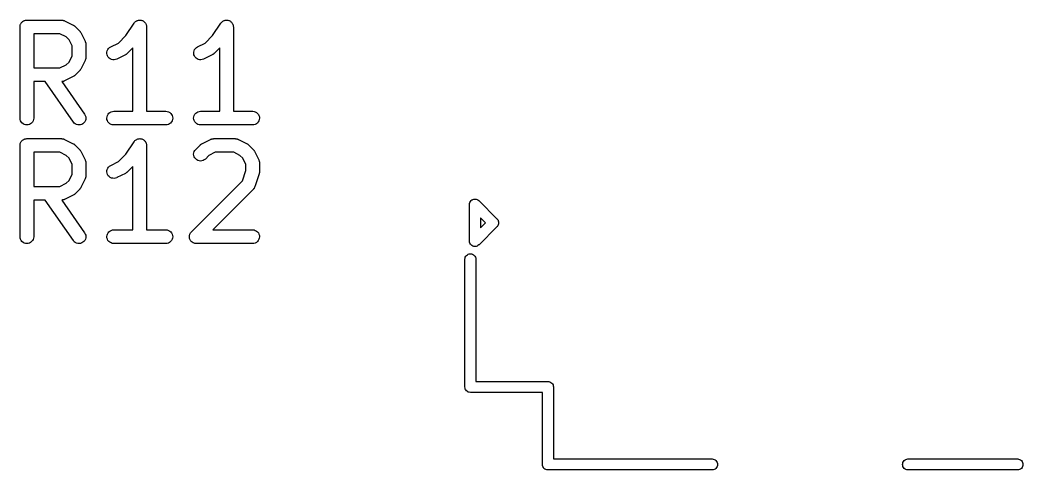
# Model space of a CAD drawing. Extents: x 99.8 to 129.4, y -164.5 to -95.4.
# Drawn here: x 118.31 to 129.31, y -120.61 to -115.68 of the extents above; entities that cross this region are included whole.
import ezdxf

# ---------------------------------------------------------------- set-up
doc = ezdxf.new("R2010")
doc.units = 0
doc.layers.add('BLACK', color=7, linetype='CONTINUOUS')

msp = doc.modelspace()

# ---------------------------------------------------------------- linework, layer by layer
at = {"layer": 'BLACK', "linetype": 'CONTINUOUS'}
for p, q in [((118.324, -115.71), (118.328, -115.705)), ((118.328, -115.705), (118.333, -115.699)), ((118.333, -115.699), (118.339, -115.694)), ((118.333, -115.699), (118.333, -115.699)), ((118.333, -115.699), (118.333, -115.699)), ((118.339, -115.694), (118.344, -115.69)), ((118.344, -115.69), (118.344, -115.69)), ((118.344, -115.69), (118.345, -115.69)), ((118.345, -115.69), (118.351, -115.686)), ((118.351, -115.686), (118.357, -115.683)), ((118.357, -115.683), (118.357, -115.683)), ((118.357, -115.683), (118.358, -115.683)), ((118.358, -115.683), (118.364, -115.681)), ((118.364, -115.681), (118.371, -115.679)), ((118.371, -115.679), (118.371, -115.679)), ((118.371, -115.679), (118.372, -115.679)), ((118.372, -115.679), (118.379, -115.678)), ((118.379, -115.678), (118.386, -115.677)), ((118.386, -115.677), (118.767, -115.677)), ((118.767, -115.677), (118.768, -115.677)), ((118.768, -115.677), (118.77, -115.678)), ((118.77, -115.678), (118.772, -115.678)), ((118.772, -115.678), (118.777, -115.678)), ((118.777, -115.678), (118.782, -115.679)), ((118.782, -115.679), (118.784, -115.68)), ((118.784, -115.68), (118.787, -115.68)), ((118.787, -115.68), (118.791, -115.682)), ((118.791, -115.682), (118.796, -115.683)), ((118.796, -115.683), (118.798, -115.685)), ((118.798, -115.685), (118.8, -115.685)), ((118.8, -115.685), (118.895, -115.733)), ((119.562, -115.71), (119.567, -115.704)), ((119.567, -115.704), (119.571, -115.699)), ((119.571, -115.699), (119.577, -115.694)), ((119.571, -115.699), (119.571, -115.699)), ((119.571, -115.699), (119.571, -115.699)), ((119.577, -115.694), (119.583, -115.69)), ((119.583, -115.69), (119.59, -115.686)), ((119.583, -115.69), (119.583, -115.69)), ((119.583, -115.69), (119.583, -115.69)), ((119.59, -115.686), (119.596, -115.683)), ((119.596, -115.683), (119.603, -115.681)), ((119.596, -115.683), (119.596, -115.683)), ((119.596, -115.683), (119.596, -115.683)), ((119.603, -115.681), (119.61, -115.679)), ((119.61, -115.679), (119.617, -115.678)), ((119.61, -115.679), (119.61, -115.679)), ((119.61, -115.679), (119.61, -115.679)), ((119.617, -115.678), (119.624, -115.677)), ((119.624, -115.677), (119.624, -115.677)), ((119.624, -115.677), (119.632, -115.678)), ((119.624, -115.677), (119.624, -115.677)), ((119.632, -115.678), (119.639, -115.679)), ((119.639, -115.679), (119.639, -115.679)), ((119.639, -115.679), (119.639, -115.679)), ((119.639, -115.679), (119.646, -115.681)), ((119.646, -115.681), (119.653, -115.683)), ((119.653, -115.683), (119.653, -115.683)), ((119.653, -115.683), (119.653, -115.683)), ((119.653, -115.683), (119.66, -115.687)), ((119.66, -115.687), (119.666, -115.69)), ((119.666, -115.69), (119.666, -115.69)), ((119.666, -115.69), (119.666, -115.69)), ((119.666, -115.69), (119.671, -115.695)), ((119.671, -115.695), (119.677, -115.7)), ((119.677, -115.7), (119.677, -115.7)), ((119.677, -115.7), (119.677, -115.7)), ((119.677, -115.7), (119.682, -115.706)), ((119.682, -115.706), (119.686, -115.711)), ((120.514, -115.71), (120.519, -115.704)), ((120.519, -115.704), (120.524, -115.699)), ((120.524, -115.699), (120.53, -115.694)), ((120.524, -115.699), (120.524, -115.699)), ((120.524, -115.699), (120.524, -115.699)), ((120.53, -115.694), (120.535, -115.69)), ((120.535, -115.69), (120.542, -115.686)), ((120.535, -115.69), (120.535, -115.69)), ((120.535, -115.69), (120.535, -115.69)), ((120.542, -115.686), (120.548, -115.683)), ((120.548, -115.683), (120.555, -115.681)), ((120.548, -115.683), (120.548, -115.683)), ((120.548, -115.683), (120.548, -115.683)), ((120.555, -115.681), (120.562, -115.679)), ((120.562, -115.679), (120.569, -115.678)), ((120.562, -115.679), (120.562, -115.679)), ((120.562, -115.679), (120.562, -115.679)), ((120.569, -115.678), (120.577, -115.677)), ((120.577, -115.677), (120.577, -115.677)), ((120.577, -115.677), (120.584, -115.678)), ((120.577, -115.677), (120.577, -115.677)), ((120.584, -115.678), (120.591, -115.679)), ((120.591, -115.679), (120.591, -115.679)), ((120.591, -115.679), (120.591, -115.679)), ((120.591, -115.679), (120.599, -115.681)), ((120.599, -115.681), (120.605, -115.683)), ((120.605, -115.683), (120.605, -115.683)), ((120.605, -115.683), (120.605, -115.683)), ((120.605, -115.683), (120.612, -115.687)), ((120.612, -115.687), (120.618, -115.69)), ((120.618, -115.69), (120.618, -115.69)), ((120.618, -115.69), (120.618, -115.69)), ((120.618, -115.69), (120.624, -115.695)), ((120.624, -115.695), (120.629, -115.7)), ((120.629, -115.7), (120.629, -115.7)), ((120.629, -115.7), (120.629, -115.7)), ((120.629, -115.7), (120.634, -115.706)), ((120.634, -115.706), (120.639, -115.711)), ((118.311, -115.751), (118.312, -115.744)), ((118.311, -115.752), (118.311, -115.751)), ((118.311, -116.752), (118.311, -115.752)), ((118.311, -115.752), (118.311, -115.752)), ((118.311, -115.752), (118.311, -115.752)), ((118.311, -115.752), (118.311, -115.752)), ((118.312, -115.737), (118.314, -115.73)), ((118.312, -115.744), (118.312, -115.737)), ((118.312, -115.737), (118.312, -115.737)), ((118.312, -115.737), (118.312, -115.737)), ((118.314, -115.73), (118.317, -115.723)), ((118.317, -115.723), (118.32, -115.717)), ((118.317, -115.723), (118.317, -115.723)), ((118.317, -115.723), (118.317, -115.723)), ((118.32, -115.717), (118.324, -115.71)), ((118.324, -115.71), (118.324, -115.71)), ((118.324, -115.71), (118.324, -115.71)), ((118.895, -115.733), (118.896, -115.733)), ((118.896, -115.733), (118.9, -115.736)), ((118.9, -115.736), (118.904, -115.738)), ((118.904, -115.738), (118.906, -115.74)), ((118.906, -115.74), (118.909, -115.741)), ((118.909, -115.741), (118.912, -115.744)), ((118.912, -115.744), (118.915, -115.747)), ((118.915, -115.747), (118.963, -115.795)), ((118.963, -115.795), (118.963, -115.795)), ((118.963, -115.795), (118.966, -115.799)), ((118.966, -115.799), (118.969, -115.802)), ((118.969, -115.802), (118.97, -115.804)), ((118.97, -115.804), (118.972, -115.807)), ((118.972, -115.807), (118.974, -115.811)), ((118.974, -115.811), (118.977, -115.814)), ((118.977, -115.814), (119.024, -115.909)), ((119.47, -115.847), (119.561, -115.711)), ((119.561, -115.711), (119.562, -115.71)), ((119.562, -115.71), (119.562, -115.71)), ((119.562, -115.71), (119.562, -115.71)), ((119.562, -115.71), (119.562, -115.71)), ((119.686, -115.711), (119.686, -115.711)), ((119.686, -115.711), (119.686, -115.711)), ((119.686, -115.711), (119.69, -115.718)), ((119.69, -115.718), (119.693, -115.724)), ((119.693, -115.724), (119.693, -115.724)), ((119.693, -115.724), (119.693, -115.724)), ((119.693, -115.724), (119.695, -115.731)), ((119.695, -115.731), (119.697, -115.738)), ((119.697, -115.738), (119.697, -115.738)), ((119.697, -115.738), (119.697, -115.738)), ((119.697, -115.738), (119.698, -115.745)), ((119.698, -115.745), (119.699, -115.752)), ((119.699, -115.752), (119.699, -116.677)), ((120.423, -115.847), (120.514, -115.711)), ((120.514, -115.711), (120.514, -115.71)), ((120.514, -115.71), (120.514, -115.71)), ((120.514, -115.71), (120.514, -115.71)), ((120.514, -115.71), (120.514, -115.71)), ((120.639, -115.711), (120.639, -115.711)), ((120.639, -115.711), (120.639, -115.711)), ((120.639, -115.711), (120.642, -115.718)), ((120.642, -115.718), (120.646, -115.724)), ((120.646, -115.724), (120.646, -115.724)), ((120.646, -115.724), (120.646, -115.724)), ((120.646, -115.724), (120.648, -115.731)), ((120.648, -115.731), (120.65, -115.738)), ((120.65, -115.738), (120.65, -115.738)), ((120.65, -115.738), (120.65, -115.738)), ((120.65, -115.738), (120.65, -115.745)), ((120.65, -115.745), (120.651, -115.752)), ((120.651, -115.752), (120.651, -116.677)), ((118.461, -115.827), (118.461, -116.201)), ((118.749, -115.827), (118.461, -115.827)), ((118.817, -115.862), (118.749, -115.827)), ((118.848, -115.892), (118.817, -115.862)), ((118.882, -115.961), (118.848, -115.892)), ((119.024, -115.909), (119.025, -115.91)), ((119.025, -115.91), (119.025, -115.912)), ((119.025, -115.912), (119.026, -115.914)), ((119.026, -115.914), (119.028, -115.919)), ((119.028, -115.919), (119.03, -115.924)), ((119.03, -115.924), (119.03, -115.926)), ((119.03, -115.926), (119.031, -115.928)), ((119.031, -115.928), (119.031, -115.933)), ((119.305, -115.971), (119.389, -115.929)), ((119.389, -115.929), (119.47, -115.847)), ((120.257, -115.971), (120.341, -115.929)), ((120.341, -115.929), (120.423, -115.847)), ((118.882, -116.068), (118.882, -115.961)), ((119.031, -115.933), (119.032, -115.938)), ((119.032, -115.938), (119.032, -115.941)), ((119.032, -115.941), (119.032, -115.943)), ((119.032, -115.943), (119.032, -116.086)), ((119.263, -116.043), (119.264, -116.028)), ((119.264, -116.028), (119.267, -116.014)), ((119.267, -116.014), (119.273, -116.001)), ((119.273, -116.001), (119.282, -115.989)), ((119.282, -115.989), (119.292, -115.979)), ((119.292, -115.979), (119.305, -115.971)), ((119.549, -115.981), (119.486, -116.044)), ((119.549, -116.677), (119.549, -115.981)), ((120.216, -116.028), (120.219, -116.014)), ((120.216, -116.043), (120.216, -116.028)), ((120.219, -116.014), (120.225, -116.001)), ((120.225, -116.001), (120.234, -115.989)), ((120.234, -115.989), (120.245, -115.979)), ((120.245, -115.979), (120.257, -115.971)), ((120.501, -115.981), (120.439, -116.044)), ((120.501, -116.677), (120.501, -115.981)), ((118.817, -116.167), (118.848, -116.137)), ((118.848, -116.137), (118.882, -116.068)), ((119.024, -116.119), (118.977, -116.214)), ((119.025, -116.117), (119.024, -116.119)), ((119.026, -116.115), (119.025, -116.117)), ((119.028, -116.11), (119.026, -116.115)), ((119.029, -116.106), (119.028, -116.11)), ((119.03, -116.103), (119.029, -116.106)), ((119.031, -116.101), (119.03, -116.103)), ((119.032, -116.091), (119.031, -116.096)), ((119.031, -116.096), (119.031, -116.101)), ((119.032, -116.086), (119.032, -116.087)), ((119.032, -116.087), (119.032, -116.089)), ((119.032, -116.089), (119.032, -116.091)), ((119.266, -116.057), (119.263, -116.043)), ((119.271, -116.071), (119.266, -116.057)), ((119.278, -116.084), (119.271, -116.071)), ((119.288, -116.094), (119.278, -116.084)), ((119.3, -116.103), (119.288, -116.094)), ((119.314, -116.109), (119.3, -116.103)), ((119.328, -116.112), (119.314, -116.109)), ((119.342, -116.113), (119.328, -116.112)), ((119.357, -116.111), (119.342, -116.113)), ((119.371, -116.106), (119.357, -116.111)), ((119.372, -116.105), (119.371, -116.106)), ((119.467, -116.058), (119.372, -116.105)), ((119.47, -116.055), (119.467, -116.058)), ((119.474, -116.053), (119.47, -116.055)), ((119.477, -116.051), (119.474, -116.053)), ((119.479, -116.05), (119.477, -116.051)), ((119.482, -116.047), (119.479, -116.05)), ((119.486, -116.044), (119.482, -116.047)), ((119.486, -116.044), (119.486, -116.044)), ((120.218, -116.057), (120.216, -116.043)), ((120.223, -116.071), (120.218, -116.057)), ((120.231, -116.084), (120.223, -116.071)), ((120.241, -116.094), (120.231, -116.084)), ((120.253, -116.103), (120.241, -116.094)), ((120.266, -116.109), (120.253, -116.103)), ((120.28, -116.112), (120.266, -116.109)), ((120.295, -116.113), (120.28, -116.112)), ((120.309, -116.111), (120.295, -116.113)), ((120.323, -116.106), (120.309, -116.111)), ((120.324, -116.105), (120.323, -116.106)), ((120.419, -116.058), (120.324, -116.105)), ((120.423, -116.055), (120.419, -116.058)), ((120.427, -116.053), (120.423, -116.055)), ((120.429, -116.051), (120.427, -116.053)), ((120.432, -116.05), (120.429, -116.051)), ((120.435, -116.047), (120.432, -116.05)), ((120.438, -116.044), (120.435, -116.047)), ((120.439, -116.044), (120.438, -116.044)), ((118.461, -116.201), (118.749, -116.201)), ((118.749, -116.201), (118.817, -116.167)), ((118.963, -116.234), (118.915, -116.282)), ((118.965, -116.231), (118.963, -116.234)), ((118.968, -116.228), (118.965, -116.231)), ((118.97, -116.225), (118.968, -116.228)), ((118.972, -116.223), (118.97, -116.225)), ((118.974, -116.219), (118.972, -116.223)), ((118.976, -116.215), (118.974, -116.219)), ((118.977, -116.214), (118.976, -116.215)), ((118.585, -116.351), (118.461, -116.351)), ((118.461, -116.351), (118.461, -116.752)), ((118.896, -116.795), (118.585, -116.351)), ((118.769, -116.351), (118.768, -116.351)), ((118.768, -116.351), (119.019, -116.709)), ((118.771, -116.351), (118.769, -116.351)), ((118.776, -116.35), (118.771, -116.351)), ((118.781, -116.35), (118.776, -116.35)), ((118.783, -116.349), (118.781, -116.35)), ((118.786, -116.349), (118.783, -116.349)), ((118.79, -116.347), (118.786, -116.349)), ((118.795, -116.346), (118.79, -116.347)), ((118.797, -116.344), (118.795, -116.346)), ((118.799, -116.344), (118.797, -116.344)), ((118.8, -116.343), (118.799, -116.344)), ((118.895, -116.296), (118.8, -116.343)), ((118.899, -116.293), (118.895, -116.296)), ((118.903, -116.291), (118.899, -116.293)), ((118.905, -116.29), (118.903, -116.291)), ((118.908, -116.288), (118.905, -116.29)), ((118.911, -116.285), (118.908, -116.288)), ((118.914, -116.282), (118.911, -116.285)), ((118.915, -116.282), (118.914, -116.282)), ((119.276, -116.71), (119.285, -116.699)), ((119.285, -116.699), (119.297, -116.69)), ((119.297, -116.69), (119.31, -116.683)), ((119.31, -116.683), (119.324, -116.679)), ((119.324, -116.679), (119.338, -116.677)), ((119.338, -116.677), (119.549, -116.677)), ((119.699, -116.677), (119.91, -116.677)), ((119.91, -116.677), (119.911, -116.677)), ((119.911, -116.677), (119.925, -116.679)), ((119.925, -116.679), (119.939, -116.683)), ((119.939, -116.683), (119.952, -116.69)), ((119.952, -116.69), (119.963, -116.7)), ((120.228, -116.71), (120.238, -116.699)), ((120.238, -116.699), (120.249, -116.69)), ((120.249, -116.69), (120.262, -116.683)), ((120.262, -116.683), (120.276, -116.679)), ((120.276, -116.679), (120.29, -116.677)), ((120.29, -116.677), (120.501, -116.677)), ((120.651, -116.677), (120.862, -116.677)), ((120.862, -116.677), (120.863, -116.677)), ((120.863, -116.677), (120.877, -116.679)), ((120.877, -116.679), (120.891, -116.683)), ((120.891, -116.683), (120.904, -116.69)), ((120.904, -116.69), (120.915, -116.7)), ((118.312, -116.767), (118.311, -116.752)), ((118.316, -116.781), (118.312, -116.767)), ((118.323, -116.794), (118.316, -116.781)), ((118.332, -116.805), (118.323, -116.794)), ((118.344, -116.815), (118.332, -116.805)), ((118.438, -116.806), (118.427, -116.815)), ((118.448, -116.795), (118.438, -116.806)), ((118.455, -116.782), (118.448, -116.795)), ((118.459, -116.768), (118.455, -116.782)), ((118.461, -116.753), (118.459, -116.768)), ((118.461, -116.752), (118.461, -116.753)), ((118.905, -116.807), (118.896, -116.795)), ((118.917, -116.816), (118.905, -116.807)), ((119.011, -116.805), (119, -116.814)), ((119.02, -116.793), (119.011, -116.805)), ((119.019, -116.709), (119.019, -116.71)), ((119.019, -116.71), (119.026, -116.723)), ((119.027, -116.78), (119.02, -116.793)), ((119.026, -116.723), (119.031, -116.737)), ((119.031, -116.766), (119.027, -116.78)), ((119.031, -116.737), (119.032, -116.752)), ((119.032, -116.752), (119.031, -116.766)), ((119.263, -116.752), (119.265, -116.737)), ((119.264, -116.766), (119.263, -116.752)), ((119.269, -116.78), (119.264, -116.766)), ((119.265, -116.737), (119.269, -116.723)), ((119.269, -116.723), (119.276, -116.71)), ((119.275, -116.793), (119.269, -116.78)), ((119.285, -116.805), (119.275, -116.793)), ((119.296, -116.814), (119.285, -116.805)), ((119.962, -116.806), (119.951, -116.815)), ((119.972, -116.794), (119.962, -116.806)), ((119.963, -116.7), (119.972, -116.711)), ((119.972, -116.711), (119.979, -116.724)), ((119.979, -116.781), (119.972, -116.794)), ((119.979, -116.724), (119.983, -116.738)), ((119.983, -116.767), (119.979, -116.781)), ((119.983, -116.738), (119.985, -116.753)), ((119.985, -116.753), (119.983, -116.767)), ((120.215, -116.752), (120.217, -116.737)), ((120.217, -116.766), (120.215, -116.752)), ((120.217, -116.737), (120.221, -116.723)), ((120.221, -116.78), (120.217, -116.766)), ((120.221, -116.723), (120.228, -116.71)), ((120.228, -116.793), (120.221, -116.78)), ((120.237, -116.805), (120.228, -116.793)), ((120.248, -116.814), (120.237, -116.805)), ((120.915, -116.806), (120.903, -116.815)), ((120.915, -116.7), (120.925, -116.711)), ((120.924, -116.794), (120.915, -116.806)), ((120.931, -116.781), (120.924, -116.794)), ((120.925, -116.711), (120.931, -116.724)), ((120.931, -116.724), (120.936, -116.738)), ((120.935, -116.767), (120.931, -116.781)), ((120.937, -116.753), (120.935, -116.767)), ((120.936, -116.738), (120.937, -116.753)), ((118.357, -116.822), (118.344, -116.815)), ((118.371, -116.826), (118.357, -116.822)), ((118.385, -116.827), (118.371, -116.826)), ((118.4, -116.826), (118.385, -116.827)), ((118.414, -116.822), (118.4, -116.826)), ((118.427, -116.815), (118.414, -116.822)), ((118.93, -116.822), (118.917, -116.816)), ((118.944, -116.826), (118.93, -116.822)), ((118.958, -116.827), (118.944, -116.826)), ((118.973, -116.826), (118.958, -116.827)), ((118.987, -116.821), (118.973, -116.826)), ((119, -116.814), (118.987, -116.821)), ((119.309, -116.821), (119.296, -116.814)), ((119.323, -116.826), (119.309, -116.821)), ((119.337, -116.827), (119.323, -116.826)), ((119.338, -116.827), (119.337, -116.827)), ((119.91, -116.827), (119.338, -116.827)), ((119.924, -116.826), (119.91, -116.827)), ((119.938, -116.822), (119.924, -116.826)), ((119.951, -116.815), (119.938, -116.822)), ((120.261, -116.821), (120.248, -116.814)), ((120.275, -116.826), (120.261, -116.821)), ((120.289, -116.827), (120.275, -116.826)), ((120.29, -116.827), (120.289, -116.827)), ((120.862, -116.827), (120.29, -116.827)), ((120.876, -116.826), (120.862, -116.827)), ((120.89, -116.822), (120.876, -116.826)), ((120.903, -116.815), (120.89, -116.822)), ((118.314, -117.03), (118.317, -117.023)), ((118.317, -117.023), (118.32, -117.017)), ((118.317, -117.023), (118.317, -117.023)), ((118.317, -117.023), (118.317, -117.023)), ((118.32, -117.017), (118.324, -117.01)), ((118.324, -117.01), (118.328, -117.005)), ((118.324, -117.01), (118.324, -117.01)), ((118.324, -117.01), (118.324, -117.01)), ((118.328, -117.005), (118.333, -116.999)), ((118.333, -116.999), (118.339, -116.994)), ((118.333, -116.999), (118.333, -116.999)), ((118.333, -116.999), (118.333, -116.999)), ((118.339, -116.994), (118.344, -116.99)), ((118.344, -116.99), (118.344, -116.99)), ((118.344, -116.99), (118.345, -116.99)), ((118.345, -116.99), (118.351, -116.986)), ((118.351, -116.986), (118.357, -116.983)), ((118.357, -116.983), (118.357, -116.983)), ((118.357, -116.983), (118.358, -116.983)), ((118.358, -116.983), (118.364, -116.981)), ((118.364, -116.981), (118.371, -116.979)), ((118.371, -116.979), (118.371, -116.979)), ((118.371, -116.979), (118.372, -116.979)), ((118.372, -116.979), (118.379, -116.978)), ((118.379, -116.978), (118.386, -116.977)), ((118.386, -116.977), (118.767, -116.977)), ((118.767, -116.977), (118.768, -116.977)), ((118.768, -116.977), (118.77, -116.978)), ((118.77, -116.978), (118.772, -116.978)), ((118.772, -116.978), (118.777, -116.978)), ((118.777, -116.978), (118.782, -116.979)), ((118.782, -116.979), (118.784, -116.98)), ((118.784, -116.98), (118.787, -116.98)), ((118.787, -116.98), (118.791, -116.982)), ((118.791, -116.982), (118.796, -116.983)), ((118.796, -116.983), (118.798, -116.985)), ((118.798, -116.985), (118.8, -116.985)), ((118.8, -116.985), (118.895, -117.033)), ((119.47, -117.147), (119.561, -117.011)), ((119.561, -117.011), (119.562, -117.01)), ((119.562, -117.01), (119.567, -117.004)), ((119.562, -117.01), (119.562, -117.01)), ((119.562, -117.01), (119.562, -117.01)), ((119.562, -117.01), (119.562, -117.01)), ((119.567, -117.004), (119.571, -116.999)), ((119.571, -116.999), (119.577, -116.994)), ((119.571, -116.999), (119.571, -116.999)), ((119.571, -116.999), (119.571, -116.999)), ((119.577, -116.994), (119.583, -116.99)), ((119.583, -116.99), (119.59, -116.986)), ((119.583, -116.99), (119.583, -116.99)), ((119.583, -116.99), (119.583, -116.99)), ((119.59, -116.986), (119.596, -116.983)), ((119.596, -116.983), (119.603, -116.981)), ((119.596, -116.983), (119.596, -116.983)), ((119.596, -116.983), (119.596, -116.983)), ((119.603, -116.981), (119.61, -116.979)), ((119.61, -116.979), (119.617, -116.978)), ((119.61, -116.979), (119.61, -116.979)), ((119.61, -116.979), (119.61, -116.979)), ((119.617, -116.978), (119.624, -116.977)), ((119.624, -116.977), (119.624, -116.977)), ((119.624, -116.977), (119.632, -116.978)), ((119.624, -116.977), (119.624, -116.977)), ((119.632, -116.978), (119.639, -116.979)), ((119.639, -116.979), (119.639, -116.979)), ((119.639, -116.979), (119.639, -116.979)), ((119.639, -116.979), (119.646, -116.981)), ((119.646, -116.981), (119.653, -116.983)), ((119.653, -116.983), (119.653, -116.983)), ((119.653, -116.983), (119.653, -116.983)), ((119.653, -116.983), (119.66, -116.987)), ((119.66, -116.987), (119.666, -116.99)), ((119.666, -116.99), (119.666, -116.99)), ((119.666, -116.99), (119.666, -116.99)), ((119.666, -116.99), (119.671, -116.995)), ((119.671, -116.995), (119.677, -117)), ((119.677, -117), (119.677, -117)), ((119.677, -117), (119.677, -117)), ((119.677, -117), (119.682, -117.006)), ((119.682, -117.006), (119.686, -117.011)), ((119.686, -117.011), (119.686, -117.011)), ((119.686, -117.011), (119.686, -117.011)), ((119.686, -117.011), (119.69, -117.018)), ((119.69, -117.018), (119.693, -117.024)), ((119.693, -117.024), (119.693, -117.024)), ((119.693, -117.024), (119.693, -117.024)), ((119.693, -117.024), (119.695, -117.031)), ((120.305, -117.033), (120.4, -116.985)), ((120.4, -116.985), (120.401, -116.985)), ((120.401, -116.985), (120.403, -116.984)), ((120.403, -116.984), (120.405, -116.983)), ((120.405, -116.983), (120.41, -116.982)), ((120.41, -116.982), (120.414, -116.98)), ((120.414, -116.98), (120.417, -116.979)), ((120.417, -116.979), (120.419, -116.979)), ((120.419, -116.979), (120.424, -116.978)), ((120.424, -116.978), (120.429, -116.978)), ((120.429, -116.978), (120.431, -116.978)), ((120.431, -116.978), (120.433, -116.977)), ((120.433, -116.977), (120.671, -116.977)), ((120.671, -116.977), (120.672, -116.977)), ((120.672, -116.977), (120.675, -116.978)), ((120.675, -116.978), (120.677, -116.978)), ((120.677, -116.978), (120.682, -116.978)), ((120.682, -116.978), (120.687, -116.979)), ((120.687, -116.979), (120.689, -116.98)), ((120.689, -116.98), (120.691, -116.98)), ((120.691, -116.98), (120.696, -116.982)), ((120.696, -116.982), (120.701, -116.983)), ((120.701, -116.983), (120.703, -116.985)), ((120.703, -116.985), (120.705, -116.985)), ((120.705, -116.985), (120.8, -117.033)), ((118.311, -117.051), (118.312, -117.044)), ((118.311, -117.052), (118.311, -117.051)), ((118.311, -118.052), (118.311, -117.052)), ((118.311, -117.052), (118.311, -117.052)), ((118.311, -117.052), (118.311, -117.052)), ((118.311, -117.052), (118.311, -117.052)), ((118.312, -117.037), (118.314, -117.03)), ((118.312, -117.044), (118.312, -117.037)), ((118.312, -117.037), (118.312, -117.037)), ((118.312, -117.037), (118.312, -117.037)), ((118.461, -117.127), (118.461, -117.501)), ((118.749, -117.127), (118.461, -117.127)), ((118.817, -117.162), (118.749, -117.127)), ((118.895, -117.033), (118.896, -117.033)), ((118.896, -117.033), (118.9, -117.036)), ((118.9, -117.036), (118.904, -117.038)), ((118.904, -117.038), (118.906, -117.04)), ((118.906, -117.04), (118.909, -117.041)), ((118.909, -117.041), (118.912, -117.044)), ((118.912, -117.044), (118.915, -117.047)), ((118.915, -117.047), (118.963, -117.095)), ((118.963, -117.095), (118.963, -117.095)), ((118.963, -117.095), (118.966, -117.099)), ((118.966, -117.099), (118.969, -117.102)), ((118.969, -117.102), (118.97, -117.104)), ((118.97, -117.104), (118.972, -117.107)), ((118.972, -117.107), (118.974, -117.111)), ((118.974, -117.111), (118.977, -117.114)), ((118.977, -117.114), (119.024, -117.209)), ((119.695, -117.031), (119.697, -117.038)), ((119.697, -117.038), (119.697, -117.038)), ((119.697, -117.038), (119.697, -117.038)), ((119.697, -117.038), (119.698, -117.045)), ((119.698, -117.045), (119.699, -117.052)), ((119.699, -117.052), (119.699, -117.977)), ((120.215, -117.147), (120.217, -117.133)), ((120.217, -117.133), (120.221, -117.119)), ((120.221, -117.119), (120.228, -117.106)), ((120.228, -117.106), (120.237, -117.095)), ((120.237, -117.095), (120.285, -117.047)), ((120.285, -117.047), (120.286, -117.046)), ((120.286, -117.046), (120.289, -117.044)), ((120.289, -117.044), (120.292, -117.041)), ((120.292, -117.041), (120.295, -117.039)), ((120.295, -117.039), (120.297, -117.037)), ((120.297, -117.037), (120.301, -117.035)), ((120.301, -117.035), (120.305, -117.033)), ((120.451, -117.127), (120.383, -117.162)), ((120.654, -117.127), (120.451, -117.127)), ((120.722, -117.162), (120.654, -117.127)), ((120.8, -117.033), (120.801, -117.033)), ((120.801, -117.033), (120.805, -117.036)), ((120.805, -117.036), (120.808, -117.038)), ((120.808, -117.038), (120.811, -117.04)), ((120.811, -117.04), (120.813, -117.041)), ((120.813, -117.041), (120.816, -117.044)), ((120.816, -117.044), (120.82, -117.047)), ((120.82, -117.047), (120.867, -117.095)), ((120.867, -117.095), (120.868, -117.095)), ((120.868, -117.095), (120.871, -117.099)), ((120.871, -117.099), (120.874, -117.102)), ((120.874, -117.102), (120.875, -117.104)), ((120.875, -117.104), (120.877, -117.107)), ((120.877, -117.107), (120.879, -117.111)), ((120.879, -117.111), (120.881, -117.114)), ((120.881, -117.114), (120.929, -117.209)), ((118.848, -117.192), (118.817, -117.162)), ((118.882, -117.261), (118.848, -117.192)), ((119.024, -117.209), (119.025, -117.21)), ((119.025, -117.21), (119.025, -117.212)), ((119.025, -117.212), (119.026, -117.214)), ((119.026, -117.214), (119.028, -117.219)), ((119.028, -117.219), (119.03, -117.224)), ((119.03, -117.224), (119.03, -117.226)), ((119.03, -117.226), (119.031, -117.228)), ((119.031, -117.228), (119.031, -117.233)), ((119.031, -117.233), (119.032, -117.238)), ((119.032, -117.238), (119.032, -117.241)), ((119.032, -117.241), (119.032, -117.243)), ((119.032, -117.243), (119.032, -117.386)), ((119.305, -117.271), (119.389, -117.229)), ((119.389, -117.229), (119.47, -117.147)), ((120.217, -117.162), (120.215, -117.147)), ((120.221, -117.176), (120.217, -117.162)), ((120.228, -117.189), (120.221, -117.176)), ((120.237, -117.2), (120.228, -117.189)), ((120.248, -117.21), (120.237, -117.2)), ((120.261, -117.217), (120.248, -117.21)), ((120.275, -117.221), (120.261, -117.217)), ((120.29, -117.223), (120.275, -117.221)), ((120.304, -117.221), (120.29, -117.223)), ((120.318, -117.217), (120.304, -117.221)), ((120.331, -117.211), (120.318, -117.217)), ((120.343, -117.201), (120.331, -117.211)), ((120.344, -117.201), (120.343, -117.201)), ((120.383, -117.162), (120.344, -117.201)), ((120.753, -117.192), (120.722, -117.162)), ((120.787, -117.261), (120.753, -117.192)), ((120.929, -117.209), (120.929, -117.21)), ((120.929, -117.21), (120.93, -117.212)), ((120.93, -117.212), (120.931, -117.214)), ((120.931, -117.214), (120.933, -117.219)), ((120.933, -117.219), (120.934, -117.224)), ((120.934, -117.224), (120.935, -117.226)), ((120.935, -117.226), (120.935, -117.228)), ((120.935, -117.228), (120.936, -117.233)), ((120.936, -117.233), (120.937, -117.238)), ((120.937, -117.238), (120.937, -117.241)), ((120.937, -117.241), (120.937, -117.243)), ((120.937, -117.243), (120.937, -117.338)), ((118.882, -117.368), (118.882, -117.261)), ((119.263, -117.343), (119.264, -117.328)), ((119.266, -117.357), (119.263, -117.343)), ((119.264, -117.328), (119.267, -117.314)), ((119.271, -117.371), (119.266, -117.357)), ((119.267, -117.314), (119.273, -117.301)), ((119.273, -117.301), (119.282, -117.289)), ((119.282, -117.289), (119.292, -117.279)), ((119.292, -117.279), (119.305, -117.271)), ((119.467, -117.358), (119.372, -117.405)), ((119.47, -117.355), (119.467, -117.358)), ((119.474, -117.353), (119.47, -117.355)), ((119.477, -117.351), (119.474, -117.353)), ((119.479, -117.35), (119.477, -117.351)), ((119.482, -117.347), (119.479, -117.35)), ((119.486, -117.344), (119.482, -117.347)), ((119.549, -117.281), (119.486, -117.344)), ((119.486, -117.344), (119.486, -117.344)), ((119.549, -117.977), (119.549, -117.281)), ((120.749, -117.44), (120.787, -117.326)), ((120.787, -117.326), (120.787, -117.261)), ((120.934, -117.358), (120.933, -117.362)), ((120.935, -117.354), (120.934, -117.358)), ((120.936, -117.351), (120.935, -117.354)), ((120.937, -117.339), (120.936, -117.343)), ((120.936, -117.343), (120.936, -117.348)), ((120.936, -117.348), (120.936, -117.351)), ((120.937, -117.338), (120.937, -117.339)), ((118.749, -117.501), (118.817, -117.467)), ((118.817, -117.467), (118.848, -117.437)), ((118.848, -117.437), (118.882, -117.368)), ((119.024, -117.419), (118.977, -117.514)), ((119.025, -117.417), (119.024, -117.419)), ((119.026, -117.415), (119.025, -117.417)), ((119.028, -117.41), (119.026, -117.415)), ((119.029, -117.406), (119.028, -117.41)), ((119.03, -117.403), (119.029, -117.406)), ((119.031, -117.401), (119.03, -117.403)), ((119.032, -117.391), (119.031, -117.396)), ((119.031, -117.396), (119.031, -117.401)), ((119.032, -117.386), (119.032, -117.387)), ((119.032, -117.387), (119.032, -117.389)), ((119.032, -117.389), (119.032, -117.391)), ((119.278, -117.384), (119.271, -117.371)), ((119.288, -117.394), (119.278, -117.384)), ((119.3, -117.403), (119.288, -117.394)), ((119.314, -117.409), (119.3, -117.403)), ((119.328, -117.412), (119.314, -117.409)), ((119.342, -117.413), (119.328, -117.412)), ((119.357, -117.411), (119.342, -117.413)), ((119.371, -117.406), (119.357, -117.411)), ((119.372, -117.405), (119.371, -117.406)), ((120.19, -117.999), (120.749, -117.44)), ((120.933, -117.362), (120.885, -117.505)), ((118.461, -117.501), (118.749, -117.501)), ((118.963, -117.534), (118.915, -117.582)), ((118.965, -117.531), (118.963, -117.534)), ((118.968, -117.528), (118.965, -117.531)), ((118.97, -117.525), (118.968, -117.528)), ((118.972, -117.523), (118.97, -117.525)), ((118.974, -117.519), (118.972, -117.523)), ((118.976, -117.515), (118.974, -117.519)), ((118.977, -117.514), (118.976, -117.515)), ((120.867, -117.534), (120.424, -117.977)), ((120.869, -117.532), (120.867, -117.534)), ((120.87, -117.531), (120.869, -117.532)), ((120.873, -117.527), (120.87, -117.531)), ((120.877, -117.523), (120.873, -117.527)), ((120.878, -117.521), (120.877, -117.523)), ((120.879, -117.519), (120.878, -117.521)), ((120.881, -117.514), (120.879, -117.519)), ((120.884, -117.51), (120.881, -117.514)), ((120.885, -117.506), (120.884, -117.508)), ((120.884, -117.508), (120.884, -117.51)), ((120.885, -117.505), (120.885, -117.506)), ((118.585, -117.651), (118.461, -117.651)), ((118.461, -117.651), (118.461, -118.052)), ((118.896, -118.095), (118.585, -117.651)), ((118.769, -117.651), (118.768, -117.651)), ((118.768, -117.651), (119.019, -118.009)), ((118.771, -117.651), (118.769, -117.651)), ((118.776, -117.65), (118.771, -117.651)), ((118.781, -117.65), (118.776, -117.65)), ((118.783, -117.649), (118.781, -117.65)), ((118.786, -117.649), (118.783, -117.649)), ((118.79, -117.647), (118.786, -117.649)), ((118.795, -117.646), (118.79, -117.647)), ((118.797, -117.644), (118.795, -117.646)), ((118.799, -117.644), (118.797, -117.644)), ((118.8, -117.643), (118.799, -117.644)), ((118.895, -117.596), (118.8, -117.643)), ((118.899, -117.593), (118.895, -117.596)), ((118.903, -117.591), (118.899, -117.593)), ((118.905, -117.59), (118.903, -117.591)), ((118.908, -117.588), (118.905, -117.59)), ((118.911, -117.585), (118.908, -117.588)), ((118.914, -117.582), (118.911, -117.585)), ((118.915, -117.582), (118.914, -117.582)), ((123.241, -117.688), (123.244, -117.677)), ((123.241, -117.692), (123.241, -117.688)), ((123.244, -117.677), (123.245, -117.676)), ((123.245, -117.676), (123.25, -117.667)), ((123.25, -117.667), (123.257, -117.657)), ((123.257, -117.657), (123.267, -117.65)), ((123.267, -117.65), (123.272, -117.647)), ((123.272, -117.647), (123.277, -117.644)), ((123.277, -117.644), (123.288, -117.641)), ((123.288, -117.641), (123.3, -117.64)), ((123.3, -117.64), (123.312, -117.641)), ((123.312, -117.641), (123.323, -117.644)), ((123.323, -117.644), (123.333, -117.65)), ((123.333, -117.65), (123.343, -117.657)), ((123.343, -117.657), (123.345, -117.66)), ((123.345, -117.66), (123.54, -117.855)), ((123.24, -117.7), (123.241, -117.692)), ((123.24, -117.703), (123.24, -117.7)), ((123.24, -118.097), (123.24, -117.703)), ((123.415, -117.9), (123.36, -117.845)), ((123.36, -117.845), (123.36, -117.955)), ((123.36, -117.955), (123.415, -117.9)), ((123.54, -117.855), (123.543, -117.857)), ((123.543, -117.857), (123.545, -117.86)), ((123.545, -117.86), (123.545, -117.86)), ((123.545, -117.86), (123.55, -117.867)), ((123.55, -117.867), (123.553, -117.872)), ((123.553, -117.872), (123.556, -117.877)), ((123.556, -117.877), (123.559, -117.888)), ((123.559, -117.888), (123.56, -117.9)), ((123.56, -117.9), (123.559, -117.912)), ((119.019, -118.009), (119.019, -118.01)), ((119.019, -118.01), (119.026, -118.023)), ((119.269, -118.023), (119.276, -118.01)), ((119.276, -118.01), (119.285, -117.999)), ((119.285, -117.999), (119.297, -117.99)), ((119.297, -117.99), (119.31, -117.983)), ((119.31, -117.983), (119.324, -117.979)), ((119.324, -117.979), (119.338, -117.977)), ((119.338, -117.977), (119.549, -117.977)), ((119.699, -117.977), (119.91, -117.977)), ((119.91, -117.977), (119.911, -117.977)), ((119.911, -117.977), (119.925, -117.979)), ((119.925, -117.979), (119.939, -117.983)), ((119.939, -117.983), (119.952, -117.99)), ((119.952, -117.99), (119.963, -118)), ((119.963, -118), (119.972, -118.011)), ((119.972, -118.011), (119.979, -118.024)), ((120.174, -118.023), (120.177, -118.017)), ((120.177, -118.017), (120.181, -118.011)), ((120.181, -118.01), (120.185, -118.005)), ((120.181, -118.011), (120.181, -118.01)), ((120.181, -118.011), (120.181, -118.011)), ((120.185, -118.005), (120.19, -117.999)), ((120.424, -117.977), (120.862, -117.977)), ((120.862, -117.977), (120.863, -117.977)), ((120.863, -117.977), (120.877, -117.979)), ((120.877, -117.979), (120.891, -117.983)), ((120.891, -117.983), (120.904, -117.99)), ((120.904, -117.99), (120.915, -118)), ((120.915, -118), (120.925, -118.011)), ((120.925, -118.011), (120.931, -118.024)), ((123.54, -117.945), (123.345, -118.14)), ((123.543, -117.943), (123.54, -117.945)), ((123.545, -117.94), (123.543, -117.943)), ((123.55, -117.933), (123.545, -117.94)), ((123.545, -117.94), (123.545, -117.94)), ((123.556, -117.923), (123.55, -117.933)), ((123.559, -117.912), (123.556, -117.923)), ((118.312, -118.067), (118.311, -118.052)), ((118.316, -118.081), (118.312, -118.067)), ((118.323, -118.094), (118.316, -118.081)), ((118.332, -118.105), (118.323, -118.094)), ((118.344, -118.115), (118.332, -118.105)), ((118.357, -118.122), (118.344, -118.115)), ((118.371, -118.126), (118.357, -118.122)), ((118.385, -118.127), (118.371, -118.126)), ((118.4, -118.126), (118.385, -118.127)), ((118.414, -118.122), (118.4, -118.126)), ((118.427, -118.115), (118.414, -118.122)), ((118.438, -118.106), (118.427, -118.115)), ((118.448, -118.095), (118.438, -118.106)), ((118.455, -118.082), (118.448, -118.095)), ((118.459, -118.068), (118.455, -118.082)), ((118.461, -118.053), (118.459, -118.068)), ((118.461, -118.052), (118.461, -118.053)), ((118.905, -118.107), (118.896, -118.095)), ((118.917, -118.116), (118.905, -118.107)), ((118.93, -118.122), (118.917, -118.116)), ((118.944, -118.126), (118.93, -118.122)), ((118.958, -118.127), (118.944, -118.126)), ((118.973, -118.126), (118.958, -118.127)), ((118.987, -118.121), (118.973, -118.126)), ((119, -118.114), (118.987, -118.121)), ((119.011, -118.105), (119, -118.114)), ((119.02, -118.093), (119.011, -118.105)), ((119.027, -118.08), (119.02, -118.093)), ((119.026, -118.023), (119.031, -118.037)), ((119.031, -118.066), (119.027, -118.08)), ((119.031, -118.037), (119.032, -118.052)), ((119.032, -118.052), (119.031, -118.066)), ((119.263, -118.052), (119.265, -118.037)), ((119.264, -118.066), (119.263, -118.052)), ((119.269, -118.08), (119.264, -118.066)), ((119.265, -118.037), (119.269, -118.023)), ((119.275, -118.093), (119.269, -118.08)), ((119.285, -118.105), (119.275, -118.093)), ((119.296, -118.114), (119.285, -118.105)), ((119.309, -118.121), (119.296, -118.114)), ((119.323, -118.126), (119.309, -118.121)), ((119.337, -118.127), (119.323, -118.126)), ((119.338, -118.127), (119.337, -118.127)), ((119.91, -118.127), (119.338, -118.127)), ((119.924, -118.126), (119.91, -118.127)), ((119.938, -118.122), (119.924, -118.126)), ((119.951, -118.115), (119.938, -118.122)), ((119.962, -118.106), (119.951, -118.115)), ((119.972, -118.094), (119.962, -118.106)), ((119.979, -118.081), (119.972, -118.094)), ((119.979, -118.024), (119.983, -118.038)), ((119.983, -118.067), (119.979, -118.081)), ((119.983, -118.038), (119.985, -118.053)), ((119.985, -118.053), (119.983, -118.067)), ((120.168, -118.052), (120.169, -118.045)), ((120.169, -118.059), (120.168, -118.052)), ((120.168, -118.052), (120.168, -118.052)), ((120.168, -118.052), (120.168, -118.052)), ((120.169, -118.037), (120.172, -118.03)), ((120.169, -118.038), (120.169, -118.037)), ((120.169, -118.037), (120.169, -118.037)), ((120.169, -118.045), (120.169, -118.038)), ((120.169, -118.066), (120.169, -118.059)), ((120.169, -118.067), (120.169, -118.066)), ((120.171, -118.074), (120.169, -118.067)), ((120.169, -118.067), (120.169, -118.067)), ((120.173, -118.08), (120.171, -118.074)), ((120.172, -118.03), (120.174, -118.024)), ((120.173, -118.081), (120.173, -118.08)), ((120.177, -118.087), (120.173, -118.081)), ((120.173, -118.081), (120.173, -118.081)), ((120.174, -118.024), (120.174, -118.023)), ((120.174, -118.023), (120.174, -118.023)), ((120.18, -118.093), (120.177, -118.087)), ((120.18, -118.094), (120.18, -118.093)), ((120.185, -118.099), (120.18, -118.094)), ((120.18, -118.094), (120.18, -118.094)), ((120.189, -118.105), (120.185, -118.099)), ((120.195, -118.11), (120.189, -118.105)), ((120.189, -118.105), (120.189, -118.105)), ((120.189, -118.105), (120.189, -118.105)), ((120.2, -118.114), (120.195, -118.11)), ((120.201, -118.114), (120.2, -118.114)), ((120.207, -118.118), (120.201, -118.114)), ((120.201, -118.114), (120.201, -118.114)), ((120.213, -118.121), (120.207, -118.118)), ((120.214, -118.121), (120.213, -118.121)), ((120.213, -118.121), (120.213, -118.121)), ((120.22, -118.124), (120.214, -118.121)), ((120.227, -118.126), (120.22, -118.124)), ((120.228, -118.126), (120.227, -118.126)), ((120.227, -118.126), (120.227, -118.126)), ((120.235, -118.127), (120.228, -118.126)), ((120.242, -118.127), (120.235, -118.127)), ((120.243, -118.127), (120.242, -118.127)), ((120.242, -118.127), (120.242, -118.127)), ((120.242, -118.127), (120.242, -118.127)), ((120.242, -118.127), (120.242, -118.127)), ((120.862, -118.127), (120.243, -118.127)), ((120.876, -118.126), (120.862, -118.127)), ((120.89, -118.122), (120.876, -118.126)), ((120.903, -118.115), (120.89, -118.122)), ((120.915, -118.106), (120.903, -118.115)), ((120.924, -118.094), (120.915, -118.106)), ((120.931, -118.081), (120.924, -118.094)), ((120.931, -118.024), (120.936, -118.038)), ((120.935, -118.067), (120.931, -118.081)), ((120.937, -118.053), (120.935, -118.067)), ((120.936, -118.038), (120.937, -118.053)), ((123.24, -118.1), (123.24, -118.097)), ((123.24, -118.103), (123.24, -118.1)), ((123.241, -118.112), (123.24, -118.103)), ((123.24, -118.103), (123.24, -118.103)), ((123.244, -118.123), (123.241, -118.112)), ((123.25, -118.133), (123.244, -118.123)), ((123.257, -118.143), (123.25, -118.133)), ((123.267, -118.15), (123.257, -118.143)), ((123.277, -118.156), (123.267, -118.15)), ((123.288, -118.159), (123.277, -118.156)), ((123.3, -118.16), (123.288, -118.159)), ((123.312, -118.159), (123.3, -118.16)), ((123.323, -118.156), (123.312, -118.159)), ((123.333, -118.15), (123.323, -118.156)), ((123.343, -118.143), (123.333, -118.15)), ((123.345, -118.14), (123.343, -118.143)), ((123.19, -118.297), (123.191, -118.288)), ((123.19, -119.697), (123.19, -118.297)), ((123.191, -118.288), (123.194, -118.277)), ((123.194, -118.277), (123.2, -118.267)), ((123.2, -118.267), (123.207, -118.257)), ((123.207, -118.257), (123.217, -118.25)), ((123.217, -118.25), (123.227, -118.244)), ((123.227, -118.244), (123.238, -118.241)), ((123.238, -118.241), (123.25, -118.24)), ((123.25, -118.24), (123.262, -118.241)), ((123.262, -118.241), (123.273, -118.244)), ((123.273, -118.244), (123.283, -118.25)), ((123.283, -118.25), (123.293, -118.257)), ((123.293, -118.257), (123.3, -118.267)), ((123.3, -118.267), (123.306, -118.277)), ((123.306, -118.277), (123.309, -118.288)), ((123.309, -118.288), (123.31, -118.297)), ((123.31, -118.297), (123.31, -119.64)), ((123.31, -119.64), (124.097, -119.64)), ((124.097, -119.64), (124.1, -119.64)), ((124.1, -119.64), (124.103, -119.64)), ((124.103, -119.64), (124.112, -119.641)), ((124.112, -119.641), (124.123, -119.644)), ((124.123, -119.644), (124.133, -119.65)), ((124.133, -119.65), (124.143, -119.657)), ((124.143, -119.657), (124.15, -119.667)), ((124.15, -119.667), (124.156, -119.677)), ((123.19, -119.7), (123.19, -119.697)), ((123.191, -119.712), (123.19, -119.7)), ((123.194, -119.723), (123.191, -119.712)), ((123.198, -119.731), (123.194, -119.723)), ((123.2, -119.733), (123.198, -119.731)), ((123.207, -119.743), (123.2, -119.733)), ((123.217, -119.75), (123.207, -119.743)), ((123.227, -119.756), (123.217, -119.75)), ((123.238, -119.759), (123.227, -119.756)), ((123.25, -119.76), (123.238, -119.759)), ((123.253, -119.76), (123.25, -119.76)), ((124.04, -119.76), (123.253, -119.76)), ((124.04, -120.547), (124.04, -119.76)), ((124.156, -119.677), (124.159, -119.688)), ((124.159, -119.688), (124.16, -119.7)), ((124.16, -119.7), (124.16, -119.703)), ((124.16, -119.703), (124.16, -120.49)), ((124.04, -120.55), (124.04, -120.547)), ((124.16, -120.49), (125.903, -120.49)), ((125.903, -120.49), (125.912, -120.491)), ((125.912, -120.491), (125.923, -120.494)), ((125.923, -120.494), (125.933, -120.5)), ((125.933, -120.5), (125.943, -120.507)), ((125.943, -120.507), (125.95, -120.517)), ((125.95, -120.517), (125.956, -120.527)), ((125.956, -120.527), (125.959, -120.538)), ((125.959, -120.538), (125.96, -120.55)), ((127.99, -120.55), (127.991, -120.538)), ((127.991, -120.538), (127.994, -120.527)), ((127.994, -120.527), (128, -120.517)), ((128, -120.517), (128.007, -120.507)), ((128.007, -120.507), (128.017, -120.5)), ((128.017, -120.5), (128.027, -120.494)), ((128.027, -120.494), (128.038, -120.491)), ((128.038, -120.491), (128.047, -120.49)), ((128.047, -120.49), (129.253, -120.49)), ((129.253, -120.49), (129.262, -120.491)), ((129.262, -120.491), (129.273, -120.494)), ((129.273, -120.494), (129.283, -120.5)), ((129.283, -120.5), (129.293, -120.507)), ((129.293, -120.507), (129.3, -120.517)), ((129.3, -120.517), (129.306, -120.527)), ((129.306, -120.527), (129.309, -120.538)), ((129.309, -120.538), (129.31, -120.55)), ((124.041, -120.562), (124.04, -120.55)), ((124.044, -120.573), (124.041, -120.562)), ((124.05, -120.583), (124.044, -120.573)), ((124.057, -120.593), (124.05, -120.583)), ((124.067, -120.6), (124.057, -120.593)), ((124.077, -120.606), (124.067, -120.6)), ((124.088, -120.609), (124.077, -120.606)), ((124.1, -120.61), (124.088, -120.609)), ((124.103, -120.61), (124.1, -120.61)), ((125.903, -120.61), (124.103, -120.61)), ((125.912, -120.609), (125.903, -120.61)), ((125.923, -120.606), (125.912, -120.609)), ((125.933, -120.6), (125.923, -120.606)), ((125.943, -120.593), (125.933, -120.6)), ((125.95, -120.583), (125.943, -120.593)), ((125.956, -120.573), (125.95, -120.583)), ((125.959, -120.562), (125.956, -120.573)), ((125.96, -120.55), (125.959, -120.562)), ((127.991, -120.562), (127.99, -120.55)), ((127.994, -120.573), (127.991, -120.562)), ((128, -120.583), (127.994, -120.573)), ((128.007, -120.593), (128, -120.583)), ((128.017, -120.6), (128.007, -120.593)), ((128.027, -120.606), (128.017, -120.6)), ((128.038, -120.609), (128.027, -120.606)), ((128.047, -120.61), (128.038, -120.609)), ((129.253, -120.61), (128.047, -120.61)), ((129.262, -120.609), (129.253, -120.61)), ((129.273, -120.606), (129.262, -120.609)), ((129.283, -120.6), (129.273, -120.606)), ((129.293, -120.593), (129.283, -120.6)), ((129.3, -120.583), (129.293, -120.593)), ((129.306, -120.573), (129.3, -120.583)), ((129.309, -120.562), (129.306, -120.573)), ((129.31, -120.55), (129.309, -120.562))]:
    msp.add_line(p, q, dxfattribs=at)

doc.saveas('drawing.dxf')
